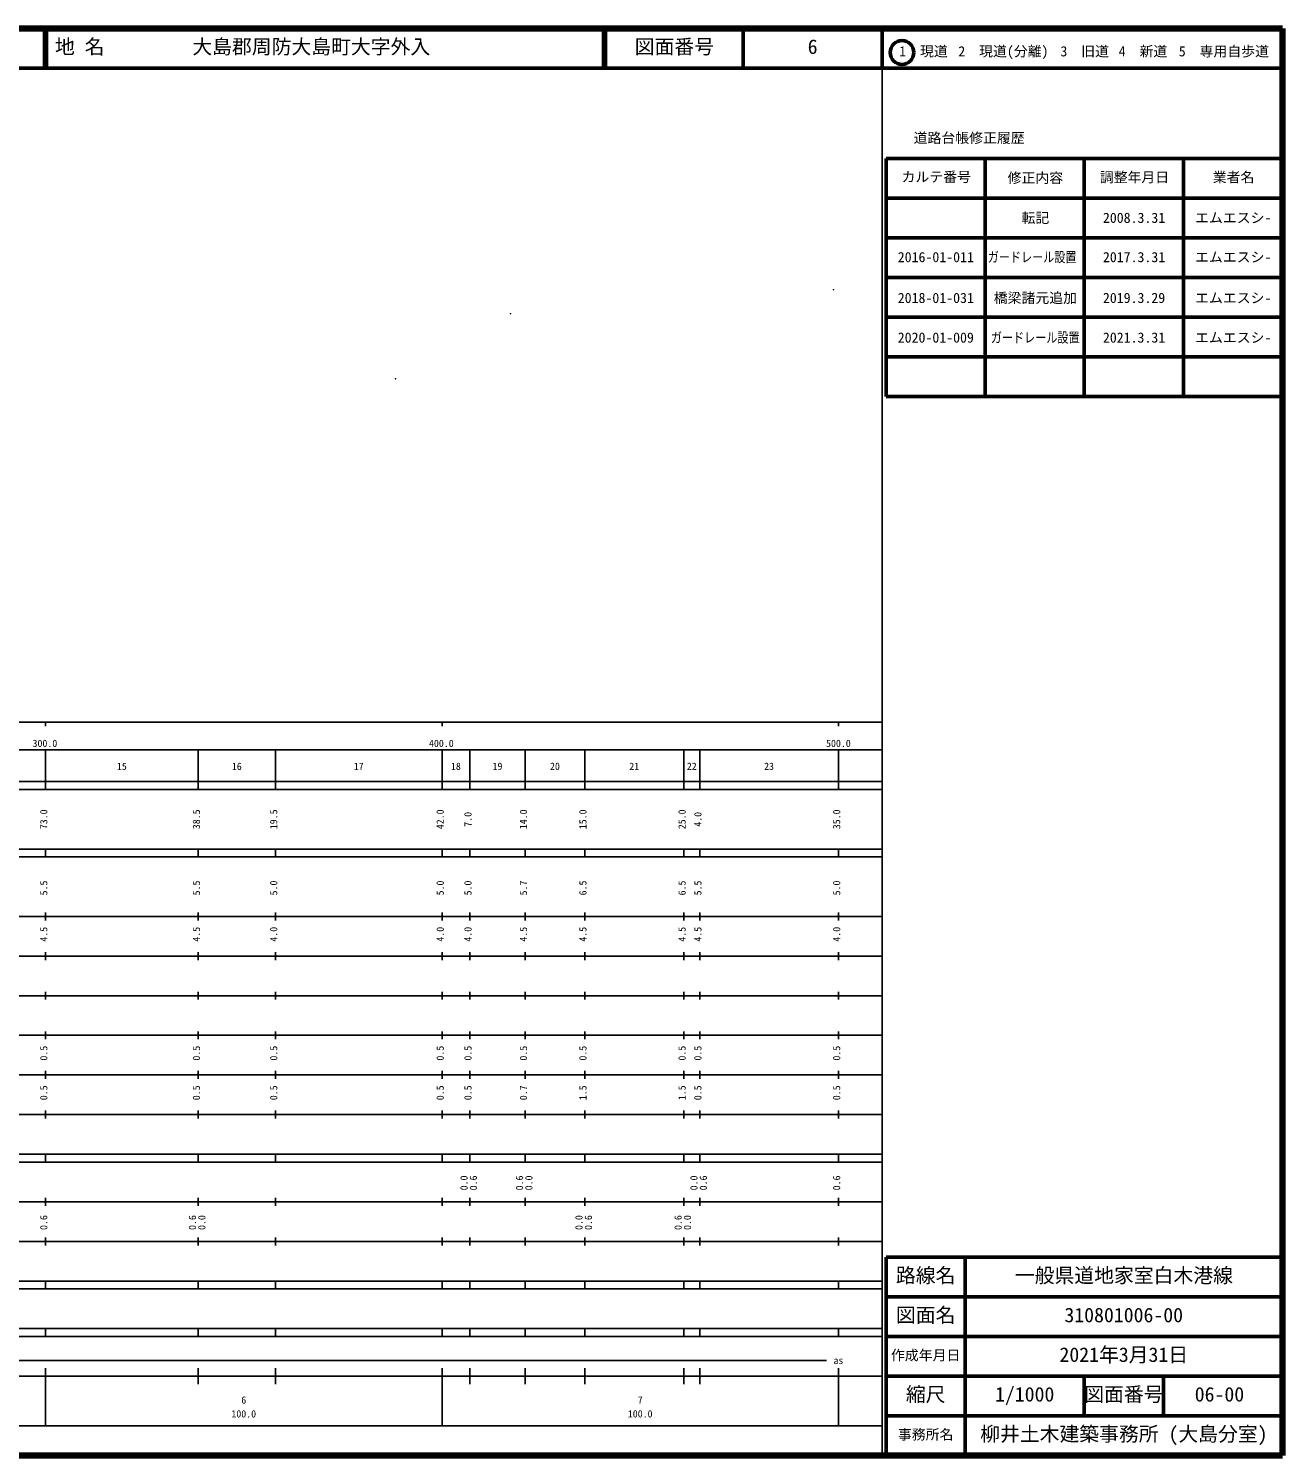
# Model space of a CAD drawing. Units: millimetres on the paper, with parts at other scales. Extents: x 40 to 680, y 20 to 380.
# Drawn here: x 363.7 to 680, y 20 to 380 of the extents above; entities that cross this region are included whole.
import ezdxf
from ezdxf.enums import TextEntityAlignment as Align

# ---------------------------------------------------------------- set-up
doc = ezdxf.new("R2010")
doc.units = ezdxf.units.MM
for name, color, linetype, lineweight in [('M-OTRS', 6, 'Continuous', 25), ('M-TTL', 2, 'Continuous', 140), ('M-TTL-BAND', 7, 'Continuous', 25), ('M-TTL-FRAM', 2, 'Continuous', 50), ('M-TTL-LINE', 7, 'Continuous', 50)]:
    doc.layers.add(name, color=color, linetype=linetype, lineweight=lineweight)
doc.layers.add('M-TTL-TXT', color=7, linetype='Continuous')
doc.styles.add('ＭＳ ゴシック', font='')
doc.styles.get('ＭＳ ゴシック').set_extended_font_data('MS Gothic')

msp = doc.modelspace()

# ---------------------------------------------------------------- linework, layer by layer
at = {"layer": 'M-OTRS'}
for centre, radius in [((566.763, 314.12), 0.0313), ((566.763, 314.12), 0.025), ((566.763, 314.12), 0.0188), ((566.763, 314.12), 0.0125), ((566.763, 314.12), 0.0063), ((485.282, 308.059), 0.0313), ((485.282, 308.059), 0.025), ((485.282, 308.059), 0.0188), ((485.282, 308.059), 0.0125), ((485.282, 308.059), 0.0063), ((456.267, 291.652), 0.0313), ((456.267, 291.652), 0.025), ((456.267, 291.652), 0.0188), ((456.267, 291.652), 0.0125), ((456.267, 291.652), 0.0063)]:
    msp.add_circle(centre, radius, dxfattribs=at)
at = {"layer": 'M-TTL'}
for p, q in [((680, 380), (40, 380)), ((680, 20), (680, 380)), ((40, 20), (680, 20))]:
    msp.add_line(p, q, dxfattribs=at)
at = {"layer": 'M-TTL-BAND'}
for p, q in [((579, 20), (579, 370)), ((40, 205), (579, 205)), ((368, 205), (368, 204)), ((468, 205), (468, 204)), ((568, 205), (568, 204)), ((68, 198), (579, 198)), ((368, 188), (368, 198)), ((406.5, 188), (406.5, 198)), ((426, 188), (426, 198)), ((468, 188), (468, 198)), ((475, 188), (475, 198)), ((489, 188), (489, 198)), ((504, 188), (504, 198)), ((529, 188), (529, 198)), ((533, 188), (533, 198)), ((568, 188), (568, 198)), ((40, 190), (579, 190)), ((40, 188), (579, 188)), ((40, 173), (579, 173)), ((368, 171), (368, 173)), ((406.5, 171), (406.5, 173)), ((426, 171), (426, 173)), ((468, 171), (468, 173)), ((475, 171), (475, 173)), ((489, 171), (489, 173)), ((504, 171), (504, 173)), ((529, 171), (529, 173)), ((533, 171), (533, 173)), ((568, 171), (568, 173)), ((40, 171), (579, 171)), ((40, 156), (579, 156)), ((368, 155), (368, 157)), ((406.5, 155), (406.5, 157)), ((426, 155), (426, 157)), ((468, 155), (468, 157)), ((475, 155), (475, 157)), ((489, 155), (489, 157)), ((504, 155), (504, 157)), ((529, 155), (529, 157)), ((533, 155), (533, 157)), ((568, 155), (568, 157)), ((46, 146), (579, 146)), ((368, 145), (368, 147)), ((406.5, 145), (406.5, 147)), ((426, 145), (426, 147)), ((468, 145), (468, 147)), ((475, 145), (475, 147)), ((489, 145), (489, 147)), ((504, 145), (504, 147)), ((529, 145), (529, 147)), ((533, 145), (533, 147)), ((568, 145), (568, 147)), ((368, 135), (368, 137)), ((406.5, 135), (406.5, 137)), ((426, 135), (426, 137)), ((468, 135), (468, 137)), ((475, 135), (475, 137)), ((489, 135), (489, 137)), ((504, 135), (504, 137)), ((529, 135), (529, 137)), ((533, 135), (533, 137)), ((568, 135), (568, 137)), ((52, 136), (579, 136)), ((46, 126), (579, 126)), ((368, 125), (368, 127)), ((406.5, 125), (406.5, 127)), ((426, 125), (426, 127)), ((468, 125), (468, 127)), ((475, 125), (475, 127)), ((489, 125), (489, 127)), ((504, 125), (504, 127)), ((529, 125), (529, 127)), ((533, 125), (533, 127)), ((568, 125), (568, 127)), ((52, 116), (579, 116)), ((368, 115), (368, 117)), ((406.5, 115), (406.5, 117)), ((426, 115), (426, 117)), ((468, 115), (468, 117)), ((475, 115), (475, 117)), ((489, 115), (489, 117)), ((504, 115), (504, 117)), ((529, 115), (529, 117)), ((533, 115), (533, 117)), ((568, 115), (568, 117)), ((46, 106), (579, 106)), ((368, 105), (368, 107)), ((406.5, 105), (406.5, 107)), ((426, 105), (426, 107)), ((468, 105), (468, 107)), ((475, 105), (475, 107)), ((489, 105), (489, 107)), ((504, 105), (504, 107)), ((529, 105), (529, 107)), ((533, 105), (533, 107)), ((568, 105), (568, 107)), ((40, 96), (579, 96)), ((40, 94), (579, 94)), ((368, 94), (368, 96)), ((406.5, 94), (406.5, 96)), ((426, 94), (426, 96)), ((468, 94), (468, 96)), ((475, 94), (475, 96)), ((489, 94), (489, 96)), ((504, 94), (504, 96)), ((529, 94), (529, 96)), ((533, 94), (533, 96)), ((568, 94), (568, 96)), ((49, 84), (579, 84)), ((368, 83), (368, 85)), ((406.5, 83), (406.5, 85)), ((426, 83), (426, 85)), ((468, 83), (468, 85)), ((475, 83), (475, 85)), ((489, 83), (489, 85)), ((504, 83), (504, 85)), ((529, 83), (529, 85)), ((533, 83), (533, 85)), ((568, 83), (568, 85)), ((40, 74), (579, 74)), ((368, 73), (368, 75)), ((406.5, 73), (406.5, 75)), ((426, 73), (426, 75)), ((468, 73), (468, 75)), ((475, 73), (475, 75)), ((489, 73), (489, 75)), ((504, 73), (504, 75)), ((529, 73), (529, 75)), ((533, 73), (533, 75)), ((568, 73), (568, 75)), ((40, 64), (579, 64)), ((40, 62), (579, 62)), ((368, 62), (368, 64)), ((406.5, 62), (406.5, 64)), ((426, 62), (426, 64)), ((468, 62), (468, 64)), ((475, 62), (475, 64)), ((489, 62), (489, 64)), ((504, 62), (504, 64)), ((529, 62), (529, 64)), ((533, 62), (533, 64)), ((568, 62), (568, 64)), ((40, 52), (579, 52)), ((368, 50), (368, 52)), ((406.5, 50), (406.5, 52)), ((426, 50), (426, 52)), ((468, 50), (468, 52)), ((475, 50), (475, 52)), ((489, 50), (489, 52)), ((504, 50), (504, 52)), ((529, 50), (529, 52)), ((533, 50), (533, 52)), ((568, 50), (568, 52)), ((40, 50), (579, 50)), ((71, 44), (565, 44)), ((40, 40), (579, 40)), ((368, 27.5), (368, 42)), ((406.5, 38), (406.5, 42)), ((426, 38), (426, 42)), ((468, 27.5), (468, 42)), ((475, 38), (475, 42)), ((489, 38), (489, 42)), ((504, 38), (504, 42)), ((529, 38), (529, 42)), ((533, 38), (533, 42)), ((568, 27.5), (568, 42)), ((68, 27.5), (579, 27.5))]:
    msp.add_line(p, q, dxfattribs=at)
at = {"layer": 'M-TTL-FRAM'}
for p, q in [((580, 347.197), (580, 287.197)), ((580, 347.197), (680, 347.197)), ((580, 287.197), (680, 287.197)), ((680, 70), (580, 70)), ((580, 70), (580, 20))]:
    msp.add_line(p, q, dxfattribs=at)
at = {"layer": 'M-TTL-LINE'}
for p, q in [((367.75, 380), (367.75, 370)), ((368.25, 380), (368.25, 370)), ((508.747, 380), (508.747, 370)), ((509.247, 380), (509.247, 370)), ((543.996, 380), (543.996, 370)), ((579, 380), (579, 370)), ((40, 370), (680, 370)), ((605, 347.197), (605, 287.197)), ((630, 347.197), (630, 287.197)), ((655, 347.197), (655, 287.197)), ((580, 337.197), (680, 337.197)), ((580, 327.197), (680, 327.197)), ((580, 317.197), (680, 317.197)), ((580, 307.197), (680, 307.197)), ((580, 297.197), (680, 297.197)), ((600, 70), (600, 20)), ((680, 60), (580, 60)), ((680, 50), (580, 50)), ((680, 40), (580, 40)), ((630, 40), (630, 30)), ((650, 40), (650, 30)), ((680, 30), (580, 30))]:
    msp.add_line(p, q, dxfattribs=at)
msp.add_circle((584.031, 373.958), 3, dxfattribs=at)

# ---------------------------------------------------------------- texts
at = {"layer": 'M-TTL-BAND', "style": 'ＭＳ ゴシック'}
for s, p in [('300.0', (364.719, 198.195)), ('400.0', (464.719, 198.195)), ('500.0', (564.875, 198.195)), ('15', (386, 192.405)), ('16', (415, 192.405)), ('17', (445.75, 192.405)), ('18', (470.25, 192.405)), ('19', (480.75, 192.405)), ('20', (495.25, 192.405)), ('21', (515.25, 192.405)), ('22', (529.75, 192.405)), ('23', (549.25, 192.405)), ('as', (566.75, 42.5)), ('6', (417.375, 32.523)), ('7', (517.375, 32.523)), ('100.0', (414.875, 29.033)), ('100.0', (514.875, 29.033))]:
    msp.add_text(s, height=1.833, dxfattribs=at).set_placement(p, align=Align.BOTTOM_LEFT)
for s, p in [('73.0', (369, 178)), ('38.5', (407.5, 178)), ('19.5', (427, 178)), ('42.0', (469, 178)), ('7.0', (476, 178.625)), ('14.0', (490, 178)), ('15.0', (505, 178)), ('25.0', (530, 178)), ('4.0', (534, 178.625)), ('35.0', (569, 178)), ('5.5', (369, 161.299)), ('5.5', (407.5, 161.299)), ('5.0', (427, 161.299)), ('5.0', (469, 161.299)), ('5.0', (476, 161.299)), ('5.7', (490, 161.299)), ('6.5', (505, 161.299)), ('6.5', (530, 161.299)), ('5.5', (534, 161.299)), ('5.0', (569, 161.299)), ('4.5', (369, 149.625)), ('4.5', (407.5, 149.625)), ('4.0', (427, 149.625)), ('4.0', (469, 149.625)), ('4.0', (476, 149.625)), ('4.5', (490, 149.625)), ('4.5', (505, 149.625)), ('4.5', (530, 149.625)), ('4.5', (534, 149.625)), ('4.0', (569, 149.625)), ('0.5', (369, 119.625)), ('0.5', (407.5, 119.625)), ('0.5', (427, 119.625)), ('0.5', (469, 119.625)), ('0.5', (476, 119.625)), ('0.5', (490, 119.625)), ('0.5', (505, 119.625)), ('0.5', (530, 119.625)), ('0.5', (534, 119.625)), ('0.5', (569, 119.625)), ('0.5', (369, 109.625)), ('0.5', (407.5, 109.625)), ('0.5', (427, 109.625)), ('0.5', (469, 109.625)), ('0.5', (476, 109.625)), ('0.7', (490, 109.625)), ('1.5', (505, 109.625)), ('1.5', (530, 109.625)), ('0.5', (534, 109.625)), ('0.5', (569, 109.625)), ('0.0', (475, 86.889)), ('0.6', (477.37, 86.889)), ('0.6', (489, 86.889)), ('0.0', (491.37, 86.889)), ('0.0', (533, 86.889)), ('0.6', (535.37, 86.889)), ('0.6', (569, 86.889)), ('0.6', (369, 76.889)), ('0.6', (406.5, 76.889)), ('0.0', (408.87, 76.889)), ('0.0', (504, 76.889)), ('0.6', (506.37, 76.889)), ('0.6', (529, 76.889)), ('0.0', (531.37, 76.889))]:
    msp.add_text(s, height=1.833, rotation=90, dxfattribs=at).set_placement(p, align=Align.BOTTOM_LEFT)
at = {"layer": 'M-TTL-TXT', "style": 'ＭＳ ゴシック'}
for s, height, p in [('地 名', 3.666, (370.38, 372.5)), ('大島郡周防大島町大字外入', 3.666, (405.024, 372.5)), ('図面番号', 3.666, (516.621, 372.5)), ('6', 3.666, (560.246, 372.5)), ('1\u3000現道', 2.566, (583.323, 372.208)), ('2\u3000現道(分離)', 2.566, (598.244, 372.208)), ('3\u3000旧道', 2.566, (623.996, 372.208)), ('4\u3000新道', 2.566, (638.699, 372.208)), ('5\u3000専用自歩道', 2.566, (653.853, 372.208)), ('道路台帳修正履歴', 2.566, (586.968, 350.363)), ('カルテ番号', 2.566, (583.925, 340.527)), ('修正内容', 2.566, (610.675, 340.273)), ('調整年月日', 2.566, (633.925, 340.447)), ('業者名', 2.566, (662.425, 340.447)), ('転記', 2.566, (614.175, 330.2)), ('2008.3.31', 2.566, (634.712, 330.2)), ('エムエスシ-', 2.566, (657.962, 330.2)), ('2016-01-011', 2.566, (582.962, 320.287)), ('2017.3.31', 2.566, (634.712, 320.287)), ('エムエスシ-', 2.566, (657.962, 320.287)), ('2018-01-031', 2.566, (582.962, 309.987)), ('橋梁諸元追加', 2.566, (607.175, 309.987)), ('2019.3.29', 2.566, (634.712, 309.987)), ('エムエスシ-', 2.566, (657.962, 309.987)), ('2020-01-009', 2.566, (582.962, 299.987)), ('2021.3.31', 2.566, (634.712, 299.987)), ('エムエスシ-', 2.566, (657.962, 299.987)), ('路線名', 3.666, (582.5, 62.5)), ('路線名', 3.666, (582.5, 62.5)), ('一般県道地家室白木港線', 3.666, (612.5, 62.5)), ('図面名', 3.666, (582.5, 52.5)), ('図面名', 3.666, (582.5, 52.5)), ('310801006-00', 3.666, (625, 52.5)), ('作成年月日', 2.566, (581.25, 43.25)), ('作成年月日', 2.566, (581.25, 43.25)), ('2021年3月31日', 3.666, (623.75, 42.5)), ('縮尺', 3.666, (585, 32.5)), ('縮尺', 3.666, (585, 32.5)), ('1/1000', 3.666, (607.5, 32.5)), ('図面番号', 3.666, (630, 32.5)), ('図面番号', 3.666, (630, 32.5)), ('06-00', 3.666, (657.875, 32.5)), ('事務所名', 2.566, (583, 23.25)), ('事務所名', 2.566, (583, 23.25)), ('柳井土木建築事務所 (大島分室)', 3.666, (603.75, 22.5))]:
    msp.add_text(s, height=height, dxfattribs=at).set_placement(p, align=Align.BOTTOM_LEFT)
at = {"layer": 'M-TTL-TXT', "style": 'ＭＳ ゴシック', "width": 0.8}
for p in [(605.65, 320.287), (606.44, 299.987)]:
    msp.add_text('ガードレール設置', height=2.566, dxfattribs=at).set_placement(p, align=Align.BOTTOM_LEFT)

doc.saveas('drawing.dxf')
